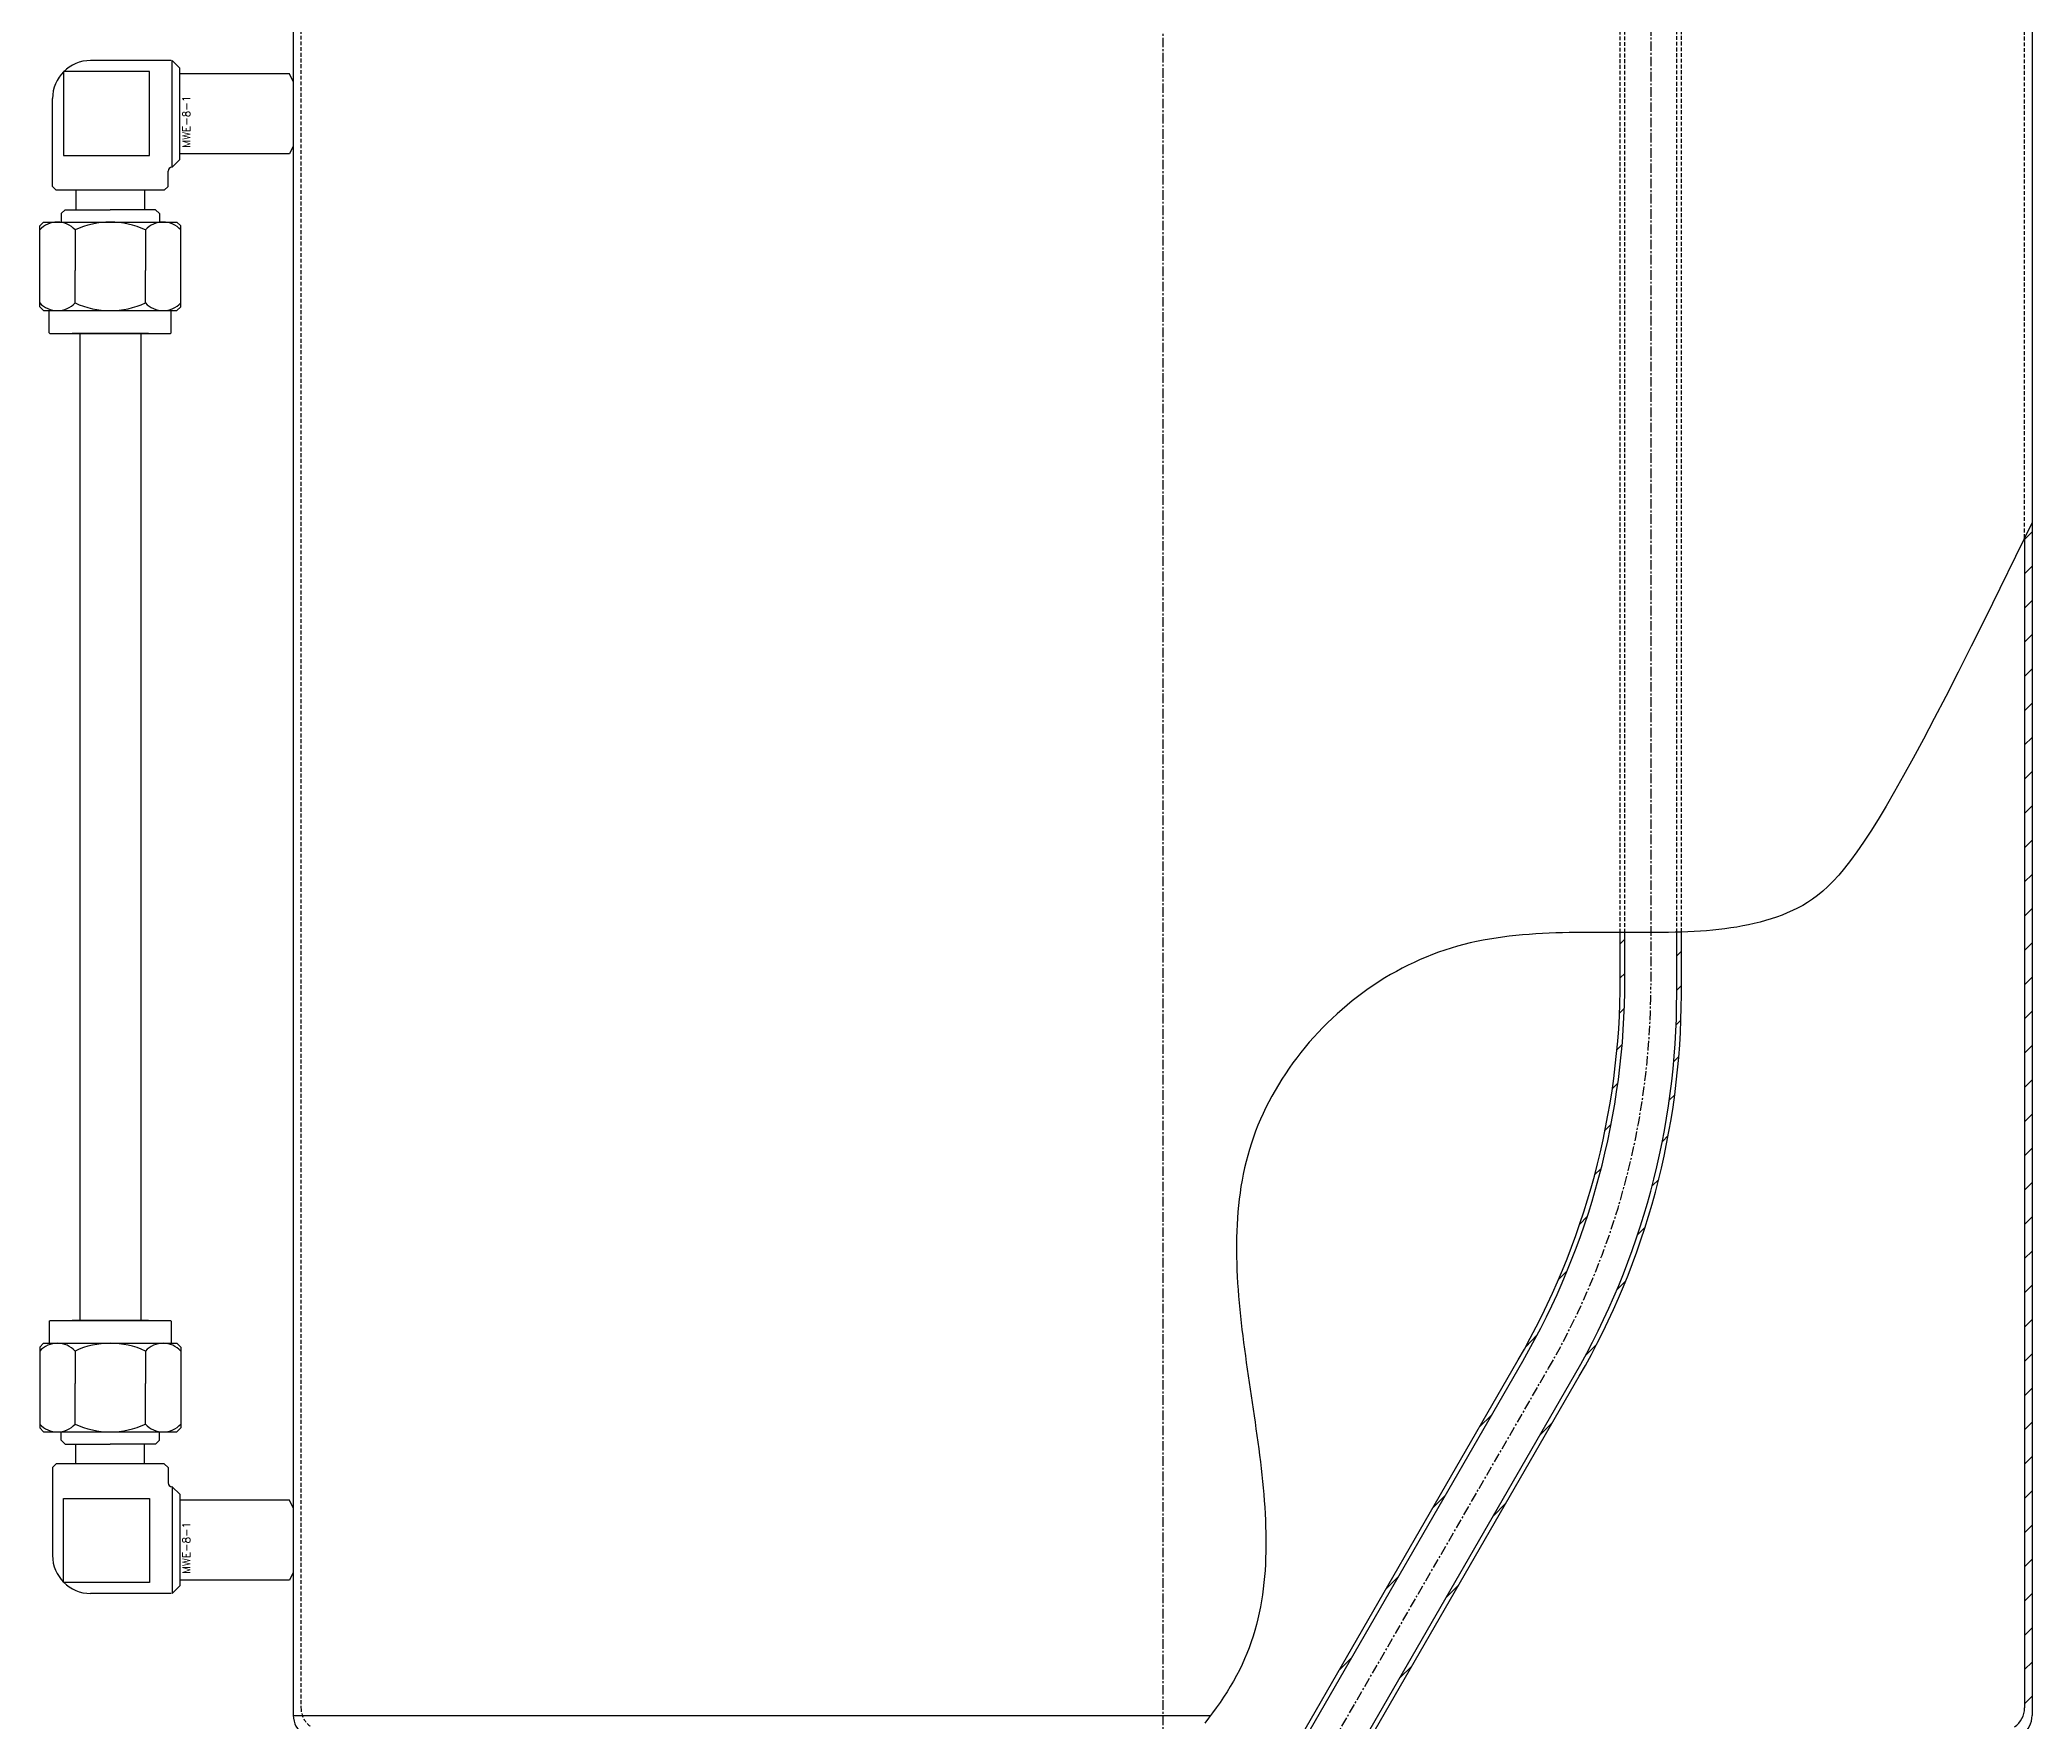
# Model space of a CAD drawing. Extents: x -168 to 134, y -682 to 134.
# Drawn here: x -147.2 to 114, y -491.7 to -271.3 of the extents above; entities that cross this region are included whole.
import ezdxf

# ---------------------------------------------------------------- set-up
doc = ezdxf.new("R2010")
doc.units = 0
doc.linetypes.add('CENTER', pattern=[2, 1.25, -0.25, 0.25, -0.25])
doc.linetypes.add('DASHED', pattern=[0.75, 0.5, -0.25])
doc.layers.get('0').update_dxf_attribs({"linetype": 'CONTINUOUS'})
doc.layers.add('CENTER', color=1, linetype='CENTER')
doc.styles.get("Standard").update_dxf_attribs({"font": 'txt.shx', "bigfont": 'bigfont.shx'})

# ---------------------------------------------------------------- blocks, each defined once
blk = doc.blocks.new('*U1')
at = {"color": 7, "linetype": 'CONTINUOUS'}
blk.add_text('MWE-8-1', height=1, rotation=90, dxfattribs=at).set_placement((-127.53, -472.43))
blk = doc.blocks.new('*U2')
at = {"color": 7, "linetype": 'CONTINUOUS'}
blk.add_text('MWE-8-1', height=1, rotation=90, dxfattribs=at).set_placement((-127.53, -285.43))
blk = doc.blocks.new('*X4')
at = {"color": 0, "linetype": 'CONTINUOUS'}
for p, q in [((60, -389.81), (60.6, -389.21)), ((67.4, -391.39), (68, -390.79)), ((60, -394.3), (60.6, -393.7)), ((67.4, -395.88), (68, -395.28)), ((59.9, -398.89), (60.53, -398.26)), ((67.32, -400.46), (67.95, -399.83)), ((59.56, -403.72), (60.24, -403.04)), ((67, -405.26), (67.67, -404.59)), ((58.95, -408.82), (59.68, -408.1)), ((66.42, -410.33), (67.14, -409.61)), ((58, -414.26), (58.79, -413.47)), ((65.51, -415.74), (66.29, -414.96)), ((56.63, -420.12), (57.5, -419.26)), ((64.17, -421.56), (65.03, -420.7)), ((54.68, -426.56), (55.66, -425.58)), ((62.28, -427.94), (63.25, -426.97)), ((51.88, -433.85), (53.03, -432.7)), ((59.58, -435.14), (60.71, -434)), ((47.59, -442.64), (49.07, -441.15)), ((55.47, -443.74), (56.91, -442.29)), ((41.51, -453.21), (43.15, -451.57)), ((49.46, -454.24), (51.1, -452.6)), ((35.37, -463.83), (37.01, -462.19)), ((43.32, -464.86), (44.96, -463.22)), ((29.24, -474.45), (30.88, -472.82)), ((37.19, -475.49), (38.83, -473.85)), ((23.11, -485.08), (24.74, -483.44)), ((31.06, -486.11), (32.69, -484.47)), ((16.97, -495.7), (18.61, -494.06)), ((24.92, -496.73), (26.56, -495.09)), ((10.84, -506.33), (12.48, -504.69)), ((18.79, -507.36), (20.43, -505.72)), ((4.7, -516.95), (6.34, -515.31)), ((12.65, -517.98), (14.29, -516.34)), ((-1.43, -527.57), (0, -526.14)), ((0, -526.14), (0.21, -525.93)), ((6.52, -528.6), (8.16, -526.96))]:
    blk.add_line(p, q, dxfattribs=at)
blk = doc.blocks.new('*X5')
at = {"color": 0, "linetype": 'CONTINUOUS'}
for p, q in [((113, -336.81), (114, -335.81)), ((113, -341.3), (114, -340.3)), ((113, -345.79), (114, -344.79)), ((113, -350.28), (114, -349.28)), ((113, -354.77), (114, -353.77)), ((113, -359.26), (114, -358.26)), ((113, -363.75), (114, -362.75)), ((113, -368.24), (114, -367.24)), ((113, -372.73), (114, -371.73)), ((113, -377.22), (114, -376.22)), ((113, -381.71), (114, -380.71)), ((113, -386.2), (114, -385.2)), ((113, -390.69), (114, -389.69)), ((113, -395.18), (114, -394.18)), ((113, -399.67), (114, -398.67)), ((113, -404.16), (114, -403.16)), ((113, -408.65), (114, -407.65)), ((113, -413.14), (114, -412.14)), ((113, -417.63), (114, -416.63)), ((113, -422.12), (114, -421.12)), ((113, -426.61), (114, -425.61)), ((113, -431.1), (114, -430.1)), ((113, -435.59), (114, -434.59)), ((113, -440.09), (114, -439.09)), ((113, -444.58), (114, -443.58)), ((113, -449.07), (114, -448.07)), ((113, -453.56), (114, -452.56)), ((113, -458.05), (114, -457.05)), ((113, -462.54), (114, -461.54)), ((113, -467.03), (114, -466.03)), ((113, -471.52), (114, -470.52)), ((113, -476.01), (114, -475.01)), ((113, -480.5), (114, -479.5)), ((113, -484.99), (114, -483.99)), ((113, -489.48), (114, -488.48)), ((110.37, -496.6), (111.4, -495.57)), ((110.37, -501.09), (111.37, -500.09)), ((109.49, -506.45), (111.07, -504.87)), ((101.24, -519.2), (108.42, -512.02)), ((87.39, -524.07), (88.99, -522.47)), ((93.8, -522.15), (95.48, -520.47)), ((81.19, -525.77), (82.72, -524.25)), ((69.35, -528.63), (70.76, -527.23)), ((75.19, -527.29), (76.65, -525.83)), ((58.13, -530.87), (59.43, -529.57)), ((63.67, -529.83), (65.02, -528.47)), ((37.18, -533.86), (38.32, -532.72)), ((42.25, -533.28), (43.43, -532.1)), ((47.43, -532.59), (48.65, -531.38)), ((52.72, -531.79), (53.98, -530.54)), ((7.42, -541.18), (13.88, -534.71)), ((17.8, -535.28), (18.83, -534.26)), ((22.52, -535.05), (23.57, -534)), ((27.32, -534.75), (28.4, -533.67)), ((32.2, -534.35), (33.32, -533.24)), ((1.15, -542.96), (2.31, -541.79))]:
    blk.add_line(p, q, dxfattribs=at)

msp = doc.modelspace()

# ---------------------------------------------------------------- linework, layer by layer
at = {"color": 3, "linetype": 'DASHED'}
for p, q in [((60, -388.34), (60, -200.5)), ((60.6, -388.34), (60.6, -200.5)), ((67.4, -388.3), (67.4, -200.5)), ((68, -388.28), (68, -200.5)), ((-113, -252), (-113, -490)), ((113, -336.62), (113, -252))]:
    msp.add_line(p, q, dxfattribs=at)
at = {"color": 7, "linetype": 'CONTINUOUS'}
for p, q in [((-114, -251), (-114, -491)), ((-114, -251), (-114, -491)), ((114, -251), (114, -491)), ((-130.01, -274), (-140.58, -274)), ((-129.88, -288), (-129.88, -274)), ((-129.88, -274), (-128.88, -275)), ((-128.88, -275), (-129.88, -274)), ((-128.88, -287), (-128.88, -275)), ((-128.88, -286.5), (-128.88, -275.5)), ((-114.5, -275.75), (-128.88, -275.75)), ((-114, -276.75), (-114.5, -275.75)), ((-145.58, -290.5), (-145.58, -279)), ((-129.88, -288), (-128.88, -287)), ((-114.5, -286.25), (-128.88, -286.25)), ((-114, -285.25), (-114.5, -286.25)), ((-130.42, -290.5), (-130.42, -288.5)), ((-129.88, -288), (-129.92, -288)), ((-145.08, -291), (-145.58, -290.5)), ((-130.92, -291), (-145.08, -291)), ((-142.5, -291), (-142.5, -293.58)), ((-133.5, -291), (-133.5, -293.58)), ((-130.92, -291), (-130.42, -290.5)), ((-146.74, -295.2), (-147.24, -295.7)), ((-146.74, -295.2), (-129.26, -295.2)), ((-143.93, -293.58), (-144.43, -294.08)), ((-144.43, -294.08), (-144.43, -295.2)), ((-143.93, -293.58), (-138, -293.58)), ((-132.07, -293.58), (-138, -293.58)), ((-132.07, -293.58), (-131.57, -294.08)), ((-131.57, -294.08), (-131.57, -295.2)), ((-129.26, -295.2), (-128.76, -295.7)), ((-147.24, -306.3), (-147.24, -295.7)), ((-142.62, -296.21), (-142.62, -301.55)), ((-133.38, -296.21), (-133.38, -301.55)), ((-128.76, -306.3), (-128.76, -295.7)), ((-142.62, -305.79), (-142.62, -301.55)), ((-133.38, -305.79), (-133.38, -301.55)), ((-133.38, -305.79), (-133.38, -301.55)), ((-147.24, -306.3), (-146.74, -306.8)), ((-146.74, -306.8), (-129.26, -306.8)), ((-146, -309.7), (-146, -306.8)), ((-130, -309.7), (-130, -306.8)), ((-128.76, -306.3), (-129.26, -306.8)), ((-146, -309.7), (-145.9, -309.8)), ((-145.9, -309.8), (-130.1, -309.8)), ((-133, -309.8), (-143, -309.8)), ((-142, -309.8), (-142, -439.2)), ((-134, -309.8), (-134, -439.2)), ((-130, -309.7), (-130.1, -309.8)), ((113, -336.62), (113, -490)), ((60, -394.38), (60, -388.34)), ((60.6, -394.54), (60.6, -388.34)), ((67.4, -396.36), (67.4, -388.3)), ((68, -396.52), (68, -388.28)), ((-146, -439.3), (-145.9, -439.2)), ((-146, -439.3), (-146, -442.2)), ((-145.9, -439.2), (-130.1, -439.2)), ((-133, -439.2), (-143, -439.2)), ((-130, -439.3), (-130.1, -439.2)), ((-130, -439.3), (-130, -442.2)), ((-147.24, -442.7), (-146.74, -442.2)), ((-147.24, -442.7), (-147.24, -453.3)), ((-146.74, -442.2), (-129.26, -442.2)), ((-142.62, -443.21), (-142.62, -447.45)), ((-133.38, -443.21), (-133.38, -447.45)), ((-133.38, -443.21), (-133.38, -447.45)), ((-128.76, -442.7), (-129.26, -442.2)), ((-128.76, -442.7), (-128.76, -453.3)), ((-1.96, -528.5), (46.6, -444.38)), ((-1.44, -528.8), (47.2, -444.54)), ((4.44, -532.2), (54, -446.36)), ((4.96, -532.5), (54.6, -446.52)), ((-142.62, -452.79), (-142.62, -447.45)), ((-133.38, -452.79), (-133.38, -447.45)), ((-146.74, -453.8), (-147.24, -453.3)), ((-146.74, -453.8), (-129.26, -453.8)), ((-144.43, -454.92), (-144.43, -453.8)), ((-131.57, -454.92), (-131.57, -453.8)), ((-129.26, -453.8), (-128.76, -453.3)), ((-143.93, -455.42), (-144.43, -454.92)), ((-143.93, -455.42), (-138, -455.42)), ((-142.5, -458), (-142.5, -455.42)), ((-132.07, -455.42), (-138, -455.42)), ((-133.5, -458), (-133.5, -455.42)), ((-132.07, -455.42), (-131.57, -454.92)), ((-145.08, -458), (-145.58, -458.5)), ((-145.58, -458.5), (-145.58, -470)), ((-130.92, -458), (-145.08, -458)), ((-130.92, -458), (-130.42, -458.5)), ((-130.42, -458.5), (-130.42, -460.5)), ((-129.88, -461), (-129.92, -461)), ((-129.88, -461), (-129.88, -475)), ((-129.88, -461), (-128.88, -462)), ((-128.88, -462), (-128.88, -474)), ((-128.88, -462.5), (-128.88, -473.5)), ((-114.5, -462.75), (-128.88, -462.75)), ((-114, -463.75), (-114.5, -462.75)), ((-114, -472.25), (-114.5, -473.25)), ((-130.01, -475), (-140.58, -475)), ((-128.88, -474), (-129.88, -475)), ((-129.88, -475), (-128.88, -474)), ((-114.5, -473.25), (-128.88, -473.25)), ((-114, -491), (0, -491)), ((0, -491), (6.28, -491))]:
    msp.add_line(p, q, dxfattribs=at)
for points in [[(-144.12, -275.46), (-144.12, -286.47), (-132.87, -286.47), (-132.87, -275.46)], [(-144.12, -473.54), (-144.12, -462.53), (-132.87, -462.53), (-132.87, -473.54)]]:
    msp.add_lwpolyline(points, close=True, dxfattribs=at)
at = {"color": 7}
msp.add_polyline3d([(114, -334.56, 0), (111.82, -339.04, 0), (109.77, -343.23, 0), (107.83, -347.15, 0), (106.01, -350.81, 0), (104.3, -354.21, 0), (102.68, -357.37, 0), (101.17, -360.29, 0), (99.74, -362.99, 0), (98.4, -365.48, 0), (97.15, -367.76, 0), (95.97, -369.86, 0), (94.86, -371.76, 0), (93.81, -373.5, 0), (92.83, -375.06, 0), (91.9, -376.48, 0), (91.03, -377.75, 0), (90.2, -378.89, 0), (89.41, -379.91, 0), (88.65, -380.81, 0), (87.92, -381.61, 0), (87.22, -382.31, 0), (86.54, -382.93, 0), (85.87, -383.48, 0), (85.22, -383.96, 0), (84.56, -384.39, 0), (83.91, -384.78, 0), (83.25, -385.13, 0), (82.57, -385.46, 0), (81.89, -385.76, 0), (81.2, -386.05, 0), (80.49, -386.31, 0), (79.78, -386.55, 0), (79.05, -386.77, 0), (78.32, -386.97, 0), (77.57, -387.16, 0), (76.82, -387.33, 0), (76.05, -387.48, 0), (75.28, -387.62, 0), (74.5, -387.74, 0), (73.72, -387.85, 0), (72.92, -387.94, 0), (72.12, -388.02, 0), (71.31, -388.1, 0), (70.5, -388.16, 0), (69.68, -388.21, 0), (68.85, -388.25, 0), (68.02, -388.28, 0), (67.18, -388.31, 0), (66.33, -388.33, 0), (65.49, -388.34, 0), (64.63, -388.35, 0), (63.78, -388.35, 0), (62.92, -388.35, 0), (62.06, -388.35, 0), (61.19, -388.35, 0), (60.32, -388.34, 0), (59.45, -388.33, 0), (58.57, -388.33, 0), (57.7, -388.32, 0), (56.82, -388.32, 0), (55.94, -388.32, 0), (55.07, -388.33, 0), (54.19, -388.34, 0), (53.31, -388.35, 0), (52.43, -388.37, 0), (51.55, -388.39, 0), (50.67, -388.43, 0), (49.79, -388.47, 0), (48.92, -388.52, 0), (48.04, -388.58, 0), (47.17, -388.66, 0), (46.3, -388.74, 0), (45.43, -388.83, 0), (44.57, -388.94, 0), (43.71, -389.07, 0), (42.85, -389.2, 0), (42, -389.36, 0), (41.15, -389.53, 0), (40.3, -389.71, 0), (39.46, -389.92, 0), (38.63, -390.14, 0), (37.8, -390.38, 0), (36.97, -390.65, 0), (36.16, -390.93, 0), (35.35, -391.23, 0), (34.54, -391.55, 0), (33.75, -391.89, 0), (32.96, -392.25, 0), (32.17, -392.62, 0), (31.4, -393.02, 0), (30.64, -393.43, 0), (29.88, -393.86, 0), (29.13, -394.3, 0), (28.39, -394.76, 0), (27.66, -395.24, 0), (26.95, -395.74, 0), (26.24, -396.24, 0), (25.54, -396.77, 0), (24.85, -397.3, 0), (24.18, -397.86, 0), (23.51, -398.42, 0), (22.86, -399, 0), (22.22, -399.59, 0), (21.6, -400.19, 0), (20.98, -400.81, 0), (20.38, -401.44, 0), (19.79, -402.08, 0), (19.22, -402.73, 0), (18.66, -403.39, 0), (18.11, -404.07, 0), (17.58, -404.75, 0), (17.07, -405.44, 0), (16.57, -406.14, 0), (16.08, -406.86, 0), (15.62, -407.58, 0), (15.17, -408.31, 0), (14.73, -409.04, 0), (14.31, -409.79, 0), (13.91, -410.54, 0), (13.53, -411.3, 0), (13.17, -412.06, 0), (12.82, -412.83, 0), (12.49, -413.61, 0), (12.18, -414.39, 0), (11.89, -415.18, 0), (11.62, -415.97, 0), (11.37, -416.77, 0), (11.14, -417.57, 0), (10.93, -418.38, 0), (10.74, -419.19, 0), (10.56, -420, 0), (10.4, -420.82, 0), (10.26, -421.64, 0), (10.14, -422.46, 0), (10.03, -423.29, 0), (9.93, -424.12, 0), (9.85, -424.96, 0), (9.79, -425.79, 0), (9.74, -426.63, 0), (9.7, -427.48, 0), (9.68, -428.32, 0), (9.66, -429.17, 0), (9.66, -430.02, 0), (9.67, -430.88, 0), (9.7, -431.73, 0), (9.73, -432.59, 0), (9.77, -433.45, 0), (9.82, -434.31, 0), (9.88, -435.17, 0), (9.94, -436.03, 0), (10.02, -436.9, 0), (10.1, -437.76, 0), (10.19, -438.63, 0), (10.29, -439.5, 0), (10.39, -440.37, 0), (10.49, -441.24, 0), (10.6, -442.11, 0), (10.72, -442.98, 0), (10.83, -443.86, 0), (10.96, -444.73, 0), (11.08, -445.6, 0), (11.2, -446.47, 0), (11.33, -447.34, 0), (11.46, -448.21, 0), (11.59, -449.08, 0), (11.72, -449.95, 0), (11.85, -450.82, 0), (11.97, -451.69, 0), (12.1, -452.56, 0), (12.22, -453.43, 0), (12.35, -454.29, 0), (12.46, -455.16, 0), (12.58, -456.02, 0), (12.69, -456.88, 0), (12.8, -457.74, 0), (12.9, -458.6, 0), (12.99, -459.46, 0), (13.08, -460.31, 0), (13.16, -461.16, 0), (13.24, -462.01, 0), (13.31, -462.86, 0), (13.37, -463.7, 0), (13.42, -464.54, 0), (13.46, -465.38, 0), (13.49, -466.22, 0), (13.52, -467.05, 0), (13.53, -467.88, 0), (13.53, -468.71, 0), (13.52, -469.53, 0), (13.49, -470.35, 0), (13.46, -471.16, 0), (13.41, -471.98, 0), (13.35, -472.78, 0), (13.27, -473.58, 0), (13.18, -474.38, 0), (13.07, -475.18, 0), (12.95, -475.97, 0), (12.81, -476.75, 0), (12.65, -477.54, 0), (12.48, -478.31, 0), (12.29, -479.08, 0), (12.08, -479.85, 0), (11.85, -480.61, 0), (11.6, -481.36, 0), (11.33, -482.11, 0), (11.04, -482.86, 0), (10.73, -483.59, 0), (10.4, -484.33, 0), (10.05, -485.05, 0), (9.68, -485.77, 0), (9.28, -486.49, 0), (8.86, -487.19, 0), (8.43, -487.9, 0), (7.98, -488.59, 0), (7.51, -489.29, 0), (7.02, -489.98, 0), (6.53, -490.66, 0), (6.02, -491.34, 0), (5.51, -492.02, 0)], dxfattribs=at)
at = {"color": 7, "linetype": 'CONTINUOUS'}
for centre, radius, start, end in [((-140.58, -279), 5, 90, 180), ((-129.92, -288.5), 0.5, 90, 180), ((-144.93, -298.34), 3.15, 42.754, 137.246), ((-138, -306.26), 11.07, 65.3297, 114.6703), ((-131.07, -298.34), 3.15, 42.754, 137.246), ((-144.93, -303.65), 3.15, 222.754, 317.246), ((-138, -295.73), 11.07, 245.3297, 294.6703), ((-131.07, -303.65), 3.15, 222.754, 317.246), ((-40, -394.38), 100, 330, 0), ((-39.4, -394.54), 100, 330, 0), ((-32.6, -396.36), 100, 330, 0), ((-32, -396.52), 100, 330, 0), ((-144.93, -445.35), 3.15, 42.754, 137.246), ((-138, -453.27), 11.07, 65.3297, 114.6703), ((-131.07, -445.35), 3.15, 42.754, 137.246), ((-144.93, -450.66), 3.15, 222.754, 317.246), ((-138, -442.74), 11.07, 245.3297, 294.6703), ((-131.07, -450.66), 3.15, 222.754, 317.246), ((-129.92, -460.5), 0.5, 180, 270), ((-140.58, -470), 5, 180, 270), ((-111, -491), 3, 180, 235.8255), ((110, -490), 3, 304.1745, 0), ((111, -491), 3, 304.1745, 0)]:
    msp.add_arc(centre, radius, start, end, dxfattribs=at)
at = {"color": 3, "linetype": 'DASHED'}
msp.add_arc((-110, -490), 3, 180, 235.8255, dxfattribs=at)
at = {"layer": 'CENTER', "color": 1, "linetype": 'CENTER'}
for p, q in [((0, -157.01), (0, -568)), ((64, -165.5), (64, -395.45)), ((-8.5, -547.82), (50.6, -445.45))]:
    msp.add_line(p, q, dxfattribs=at)
msp.add_arc((-36, -395.45), 100, 330, 0, dxfattribs=at)

# ---------------------------------------------------------------- block references
at = {"color": 7, "linetype": 'CONTINUOUS'}
for name in ['*U2', '*X5', '*X4', '*U1']:
    msp.add_blockref(name, (0, 0), dxfattribs=at)

doc.saveas('drawing.dxf')
